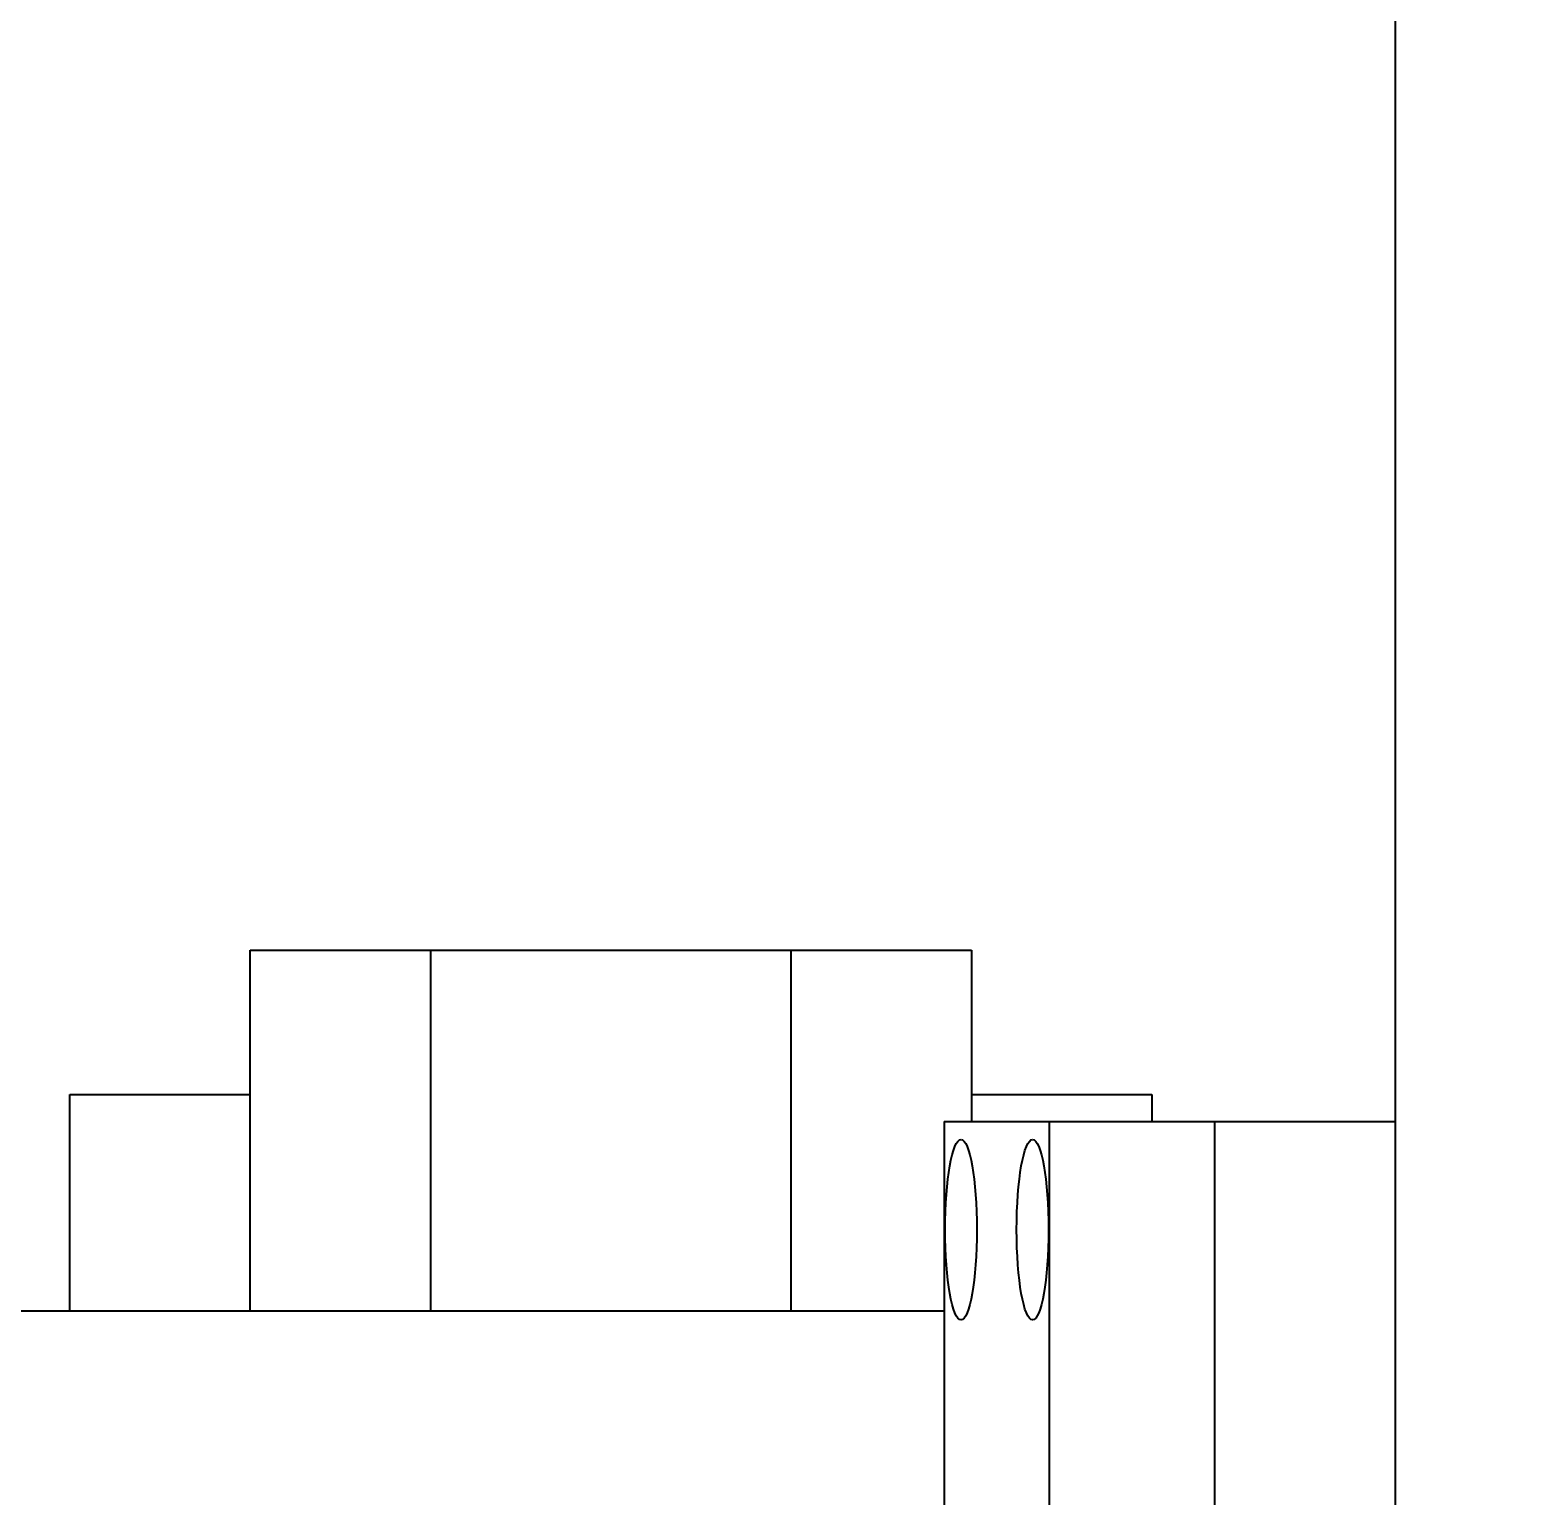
# Model space of a CAD drawing. Header units: millimetres. Extents: x 10 to 584, y 10 to 410.
# Drawn here: x 257.02 to 262.59, y 81.31 to 86.73 of the extents above; entities that cross this region are included whole.
import ezdxf

# ---------------------------------------------------------------- set-up
doc = ezdxf.new("R2010")
doc.units = ezdxf.units.MM
doc.layers.add('2', color=1, linetype='Continuous')
doc.styles.add('SLDTEXTSTYLE0', font='TXT', dxfattribs={"width": 0.7})
doc.dimstyles.new('SLDDIMSTYLE0', dxfattribs={"dimtxt": 3.5, "dimasz": 3.5, "dimexe": 0, "dimexo": 0.0625, "dimgap": 0.875, "dimtad": 1, "dimlfac": 15, "dimrnd": 1e-09, "dimzin": 12, "dimdsep": 46, "dimtxsty": 'SLDTEXTSTYLE0', "dimsah": 1, "dimcen": 0.09, "dimadec": 0, "dimazin": 3, "dimtfac": 1, "dimtofl": 0, "dimtmove": 0, "dimatfit": 3, "dimfxl": 0, "dimfrac": 2, "dimtolj": 1, "dimtzin": 12, "dimarcsym": 0})

# ---------------------------------------------------------------- blocks, each defined once
blk = doc.blocks.new('_D_4')
at = {"layer": '2', "color": 1}
for p, q in [((60.5018, 83.1267), (60.5018, 126.1267)), ((360.5016, 85.6267), (360.5016, 126.1267)), ((360.5016, 125.1267), (60.5018, 125.1267))]:
    blk.add_line(p, q, dxfattribs=at)
for points in [[(60.5018, 125.1267), (64.0018, 124.5882), (64.0018, 125.6651)], [(360.5016, 125.1267), (357.0016, 125.6651), (357.0016, 124.5882)]]:
    blk.add_solid(points, dxfattribs=at)
at = {"layer": '2', "color": 1, "insert": (204.0709, 129.6384), "char_height": 3.5, "attachment_point": 1, "style": 'SLDTEXTSTYLE0'}
blk.add_mtext('4500', dxfattribs=at)

msp = doc.modelspace()

# ---------------------------------------------------------------- linework, layer by layer
at = {"color": 7, "linetype": 'Continuous', "lineweight": 25}
for p, q in [((262.06849, 90.72665), (262.06849, 80.05998)), ((257.83516, 81.99332), (257.83516, 83.32665)), ((257.83516, 83.32665), (258.50182, 83.32665)), ((258.50182, 83.32665), (258.50182, 81.99332)), ((258.50182, 83.32665), (259.83516, 83.32665)), ((259.83516, 81.99332), (259.83516, 83.32665)), ((259.83516, 83.32665), (260.50182, 83.32665)), ((260.50182, 83.32665), (260.50182, 82.69332)), ((257.16849, 81.99332), (257.16849, 82.79332)), ((257.16849, 82.79332), (257.83516, 82.79332)), ((260.50182, 82.79332), (261.16849, 82.79332)), ((261.16849, 82.79332), (261.16849, 82.69332)), ((260.40183, 82.69332), (260.40183, 79.74165)), ((260.40183, 82.69332), (260.78975, 82.69332)), ((260.78975, 82.69332), (260.78975, 79.72893)), ((260.78975, 82.69332), (261.40183, 82.69332)), ((261.40183, 79.89332), (261.40183, 82.69332)), ((261.40183, 82.69332), (262.06849, 82.69332)), ((261.40183, 76.69332), (261.40183, 82.69332)), ((249.56849, 81.99332), (260.40183, 81.99332))]:
    msp.add_line(p, q, dxfattribs=at)
for centre in [(260.46354, 82.29332), (260.72803, 82.29332)]:
    msp.add_ellipse(centre, major_axis=(0, 0.33333), ratio=0.176327, dxfattribs=at)

# ---------------------------------------------------------------- dimensions: what is measured, and where the dimension line sits
at = {"layer": '2', "color": 1}
dim = msp.add_linear_dim(base=(60.50183, 125.12665), p1=(360.50159, 84.62665), p2=(60.50183, 82.12665), angle=0, dimstyle='SLDDIMSTYLE0', dxfattribs=at)
dim.commit()
dim.dimension.update_dxf_attribs({"geometry": '_D_4', "text_midpoint": (209.89448, 125.12665), "dimtype": 160})

doc.saveas('drawing.dxf')
